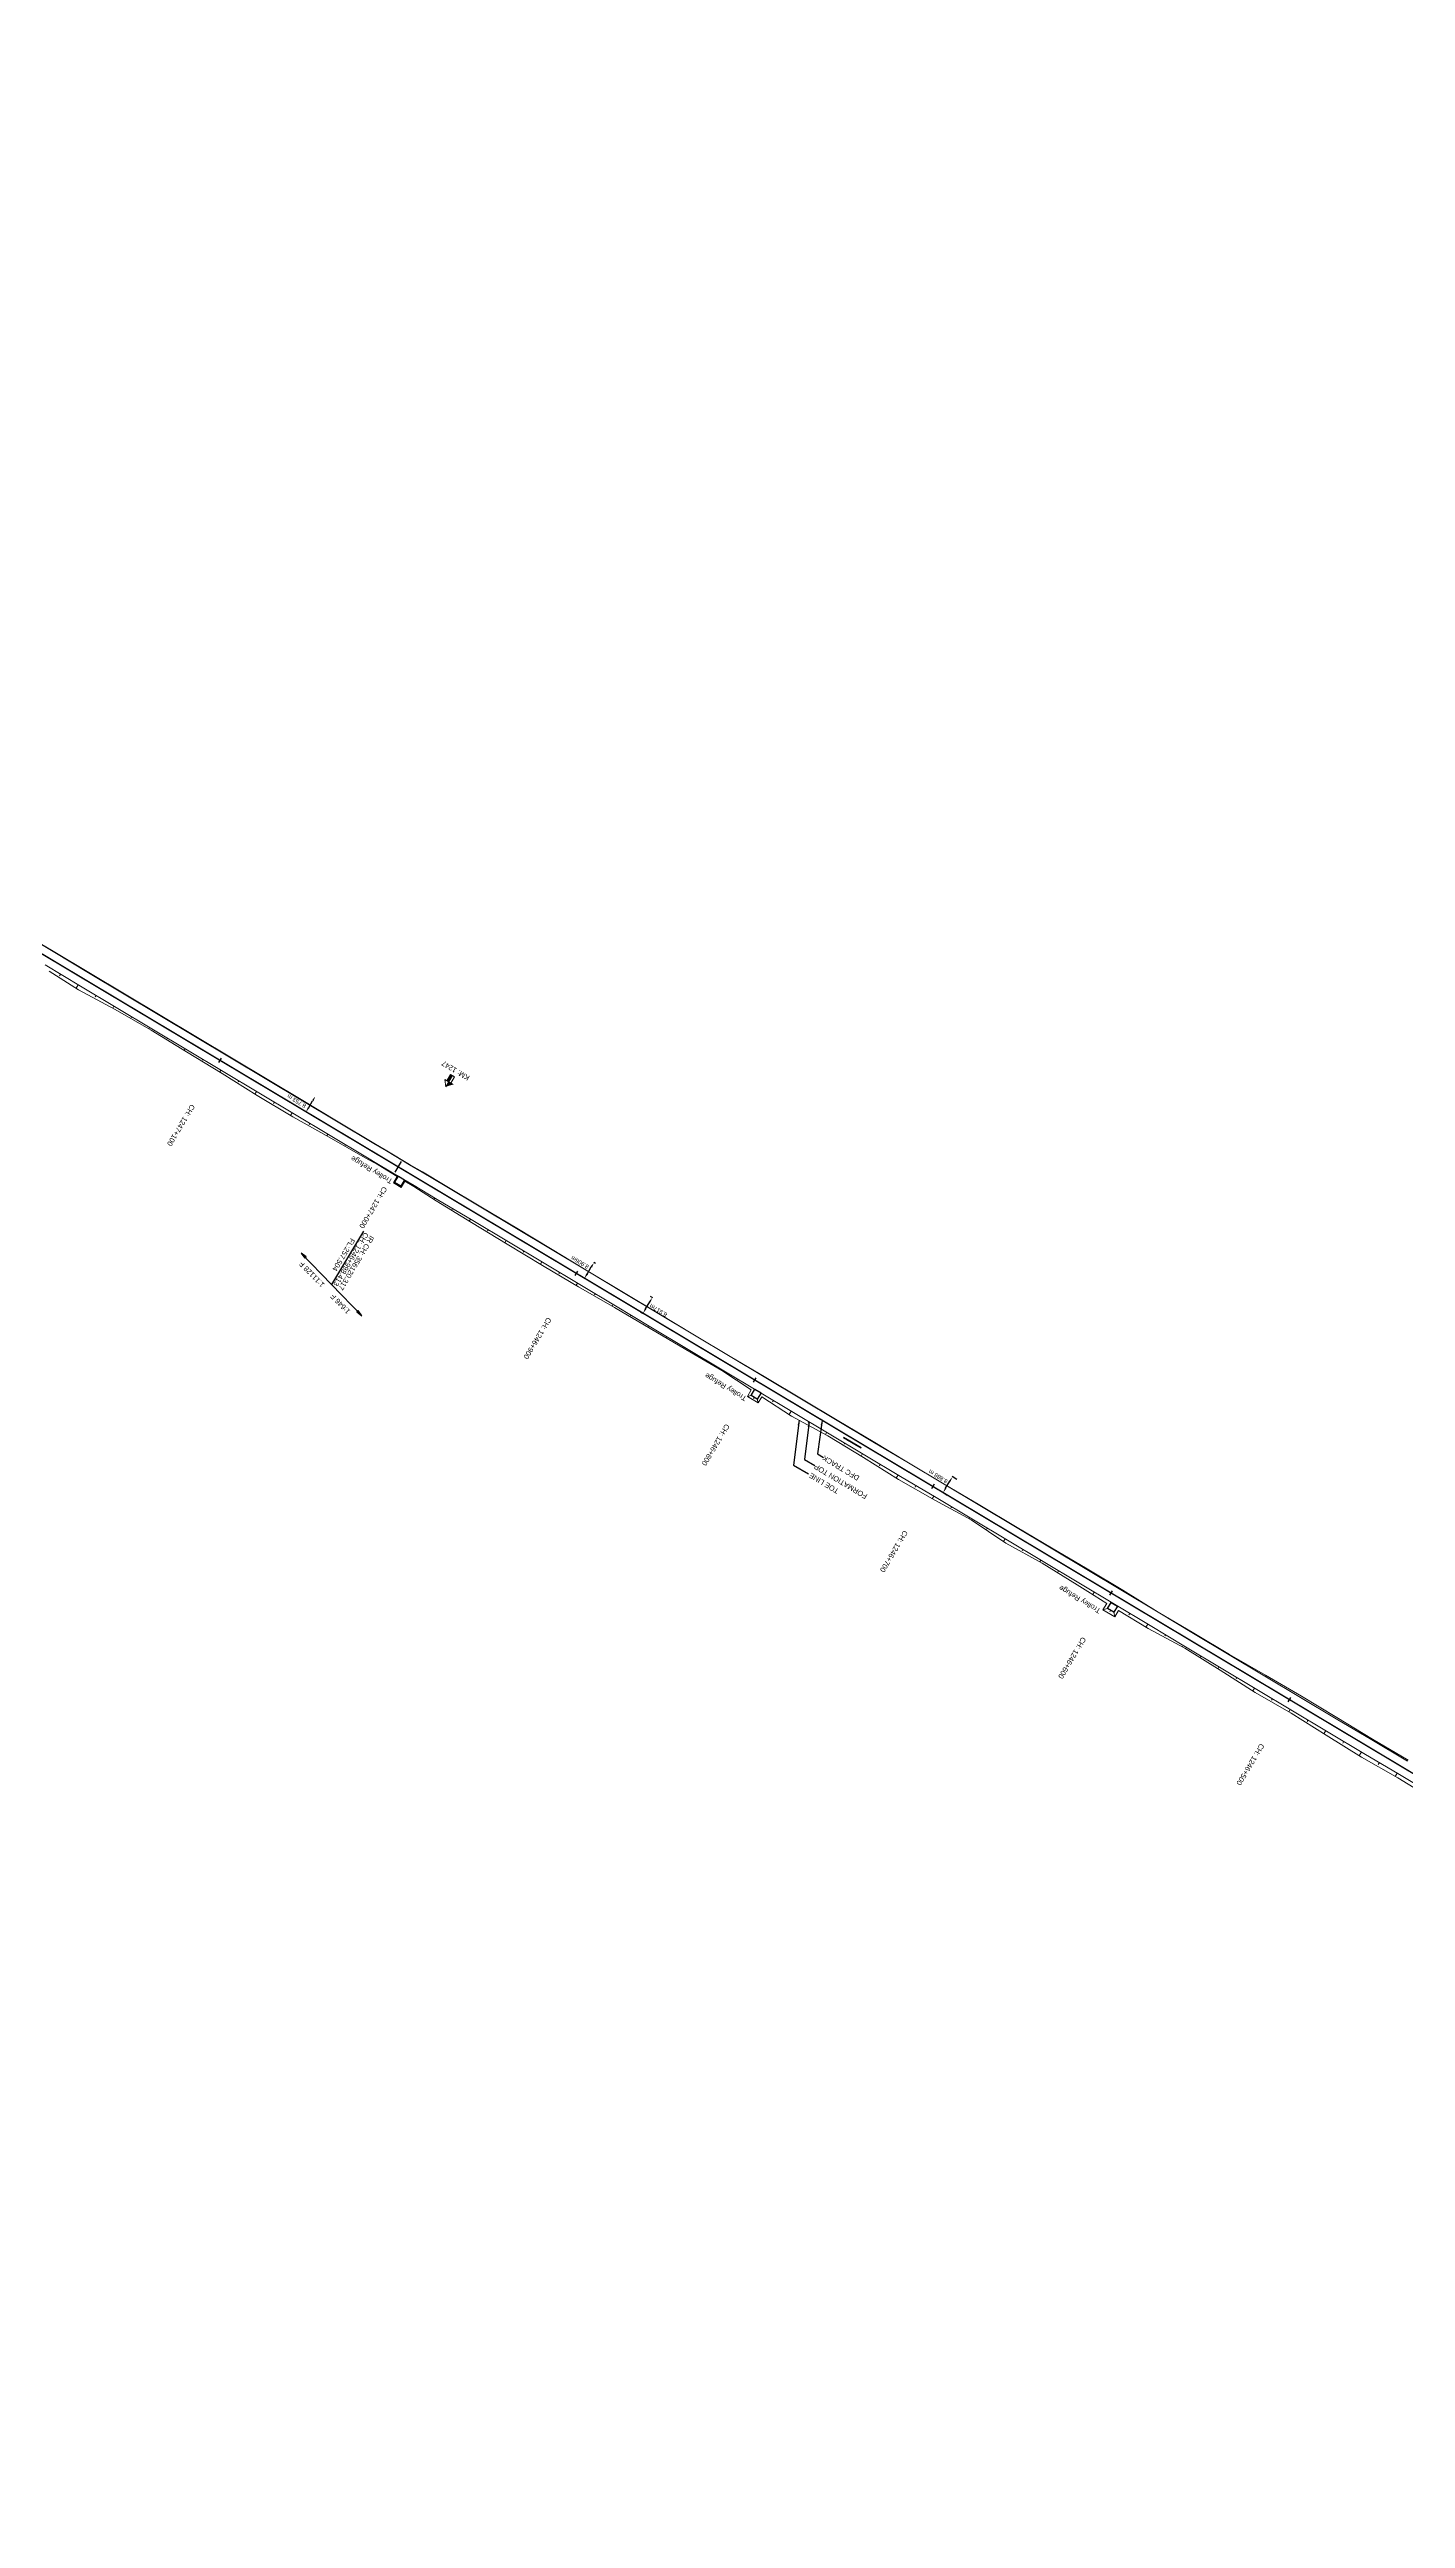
# Model space of a CAD drawing. Header units: metres. Extents: x 593990 to 610403, y 3402023 to 3411833.
# Drawn here: x 597257 to 597910, y 3409140 to 3410329 of the extents above; entities that cross this region are included whole.
import ezdxf
from ezdxf.enums import TextEntityAlignment as Align

# ---------------------------------------------------------------- set-up
doc = ezdxf.new("R2010")
doc.units = ezdxf.units.M
doc.header["$MEASUREMENT"] = 0
doc.linetypes.add('CENTER2', pattern=[1.125, 0.75, -0.125, 0.125, -0.125])
for name, color, linetype, lineweight in [('C-ALIG-DG-LINE', 1, 'CENTER2', 70), ('C-ALIG-LABL-DG', 1, 'Continuous', 25), ('Km post', 1, 'Continuous', 13), ('PROPOSED DFCC TOE LINE', 239, 'Continuous', 0), ('PROPOSED DFCC TOE SLOPES', 239, 'Continuous', 0), ('PROPOSED DFCC TRACK', 1, 'Continuous', 0), ('PROPOSED FORMATION LINE - PLAN', 187, 'Continuous', 0), ('PROPOSED GRADES IN PLAN', 10, 'Continuous', 0)]:
    doc.layers.add(name, color=color, linetype=linetype, lineweight=lineweight)
doc.layers.add('Trolley Refuse', color=10, linetype='Continuous')
doc.styles.add('Arial', font='arial.ttf')
doc.styles.get("Standard").update_dxf_attribs({"font": 'arial.ttf'})
doc.styles.add('Style-Arial', font='arial.ttf')
doc.dimstyles.new('ISO-25', dxfattribs={"dimtxt": 2.5, "dimasz": 2.5, "dimexe": 1.25, "dimexo": 0.625, "dimtad": 1, "dimtxsty": 'Standard', "dimcen": 2.5, "dimadec": 0, "dimazin": 0, "dimtfac": 1, "dimtmove": 0, "dimatfit": 3, "dimfxl": 1, "dimarcsym": 0})
doc.dimstyles.get("Standard").update_dxf_attribs({"dimtxt": 0.18, "dimasz": 0.18, "dimexe": 0.18, "dimexo": 0.0625, "dimgap": 0.09, "dimtad": 0, "dimtih": 1, "dimtoh": 1, "dimdec": 4, "dimzin": 0, "dimdsep": 46, "dimtxsty": 'Standard', "dimcen": 0.09, "dimadec": 0, "dimazin": 0, "dimtfac": 1, "dimtdec": 4, "dimtofl": 0, "dimtmove": 0, "dimatfit": 3, "dimfxl": 1, "dimtolj": 1, "dimtzin": 0, "dimarcsym": 0})

# ---------------------------------------------------------------- blocks, each defined once
blk = doc.blocks.new('*D114')
at = {"layer": 'Defpoints', "color": 0, "transparency": 16777216}
for p in [(597692.1, 3409641.7), (597694.3, 3409640.4), (597689.7, 3409632.8)]:
    blk.add_point(p, dxfattribs=at)
at = {"layer": 'PROPOSED DFCC TRACK', "color": 0, "lineweight": -2, "transparency": 16777216}
for p, q in [((597688.8, 3409636.2), (597690.8, 3409639.6)), ((597694.2, 3409640.5), (597692, 3409641.8)), ((597689.6, 3409632.8), (597687.5, 3409634.1))]:
    blk.add_line(p, q, dxfattribs=at)
at = {"layer": 'PROPOSED DFCC TRACK', "color": 0, "transparency": 16777216}
for points in [[(597690.5, 3409639.8), (597691.2, 3409639.4), (597692.1, 3409641.7)], [(597688.5, 3409636.4), (597689.2, 3409636), (597687.6, 3409634.1)]]:
    blk.add_solid(points, dxfattribs=at)
at = {"layer": 'PROPOSED DFCC TRACK', "color": 0, "lineweight": 0, "transparency": 16777216, "insert": (597685.2, 3409641.9), "char_height": 2, "attachment_point": 5, "rotation": 149, "style": 'Style-Arial'}
blk.add_mtext('\\A1;\\A1;8.888 m', dxfattribs=at)
blk = doc.blocks.new('TerminatorOpen_0.5')
at = {"color": 0, "linetype": 'ByBlock', "lineweight": -2}
for q in [(-1, 0.25), (-1, 0), (-1, -0.25)]:
    blk.add_line((0, 0), q, dxfattribs=at)
blk = doc.blocks.new('*D115')
at = {"layer": 'Defpoints', "color": 0, "transparency": 16777216}
for p in [(597380.8, 3409817.5), (597385.3, 3409825), (597385.3, 3409825)]:
    blk.add_point(p, dxfattribs=at)
at = {"layer": 'PROPOSED DFCC TRACK', "color": 0, "lineweight": -2, "transparency": 16777216}
blk.add_line((597382.1, 3409819.6), (597384, 3409822.8), dxfattribs=at)
at = {"layer": 'PROPOSED DFCC TRACK', "color": 0, "transparency": 16777216}
for points in [[(597381.7, 3409819.8), (597382.5, 3409819.4), (597380.8, 3409817.5)], [(597383.7, 3409823.1), (597384.4, 3409822.6), (597385.3, 3409825)]]:
    blk.add_solid(points, dxfattribs=at)
at = {"layer": 'PROPOSED DFCC TRACK', "color": 0, "lineweight": 0, "transparency": 16777216, "insert": (597376.3, 3409822.7), "char_height": 2, "attachment_point": 5, "rotation": 149, "style": 'Style-Arial'}
blk.add_mtext('\\A1;\\A1;8.753 m', dxfattribs=at)
blk = doc.blocks.new('*D145')
at = {"layer": 'Defpoints', "color": 0, "transparency": 16777216}
for p in [(597541.8, 3409721.2), (597546.4, 3409728.9), (597547.6, 3409728.1)]:
    blk.add_point(p, dxfattribs=at)
at = {"layer": 'PROPOSED DFCC TRACK', "color": 0, "lineweight": -2, "transparency": 16777216}
for p, q in [((597541.9, 3409721.1), (597543.2, 3409720.4)), ((597544.3, 3409722.6), (597546.3, 3409726)), ((597546.5, 3409728.8), (597547.7, 3409728.1))]:
    blk.add_line(p, q, dxfattribs=at)
at = {"layer": 'PROPOSED DFCC TRACK', "color": 0, "transparency": 16777216}
for points in [[(597544, 3409722.8), (597544.7, 3409722.4), (597543.1, 3409720.5)], [(597546, 3409726.2), (597546.7, 3409725.8), (597547.6, 3409728.1)]]:
    blk.add_solid(points, dxfattribs=at)
at = {"layer": 'PROPOSED DFCC TRACK', "color": 0, "lineweight": 0, "transparency": 16777216, "insert": (597550.5, 3409721.9), "char_height": 2, "attachment_point": 5, "rotation": 149, "style": 'Style-Arial'}
blk.add_mtext('\\A1;8.917m', dxfattribs=at)
blk = doc.blocks.new('*D122')
at = {"layer": 'Defpoints', "color": 0, "transparency": 16777216}
for p in [(597519.5, 3409744.9), (597520.3, 3409744.4), (597515.8, 3409736.8)]:
    blk.add_point(p, dxfattribs=at)
at = {"layer": 'PROPOSED DFCC TRACK', "color": 0, "lineweight": -2, "transparency": 16777216}
for p, q in [((597520.2, 3409744.5), (597519.4, 3409745)), ((597515.7, 3409736.9), (597514.8, 3409737.4)), ((597516.2, 3409739.4), (597518.2, 3409742.8))]:
    blk.add_line(p, q, dxfattribs=at)
at = {"layer": 'PROPOSED DFCC TRACK', "color": 0, "transparency": 16777216}
for points in [[(597517.8, 3409743), (597518.6, 3409742.6), (597519.5, 3409744.9)], [(597515.8, 3409739.7), (597516.6, 3409739.2), (597514.9, 3409737.3)]]:
    blk.add_solid(points, dxfattribs=at)
at = {"layer": 'PROPOSED DFCC TRACK', "color": 0, "lineweight": 0, "transparency": 16777216, "insert": (597512.7, 3409745), "char_height": 2, "attachment_point": 5, "rotation": 149, "style": 'Style-Arial'}
blk.add_mtext('\\A1;8.906m', dxfattribs=at)
blk = doc.blocks.new('Direction')
h = blk.add_hatch(color=256)
h.dxf.hatch_style = 1
h.paths.add_polyline_path([(-5.54, 0), (-4.75, -0.13), (-4.75, 0.13)])
blk.add_lwpolyline([(-5.54, 0), (-4.75, -0.13), (-4.75, 0.13)], close=True)
blk.add_lwpolyline([(0, 0), (-5.54, 0)])
blk = doc.blocks.new('Tick Hor')
blk.add_lwpolyline([(-0.5, 0), (0.5, 0)])
blk = doc.blocks.new('KM Post')
at = {"layer": 'Km post', "lineweight": 13}
h = blk.add_hatch(color=256, dxfattribs=at)
h.paths.add_polyline_path([(0, -8.9), (1.6, -8.9), (1.6, -3.8), (0, -3.8)])
h.paths.add_polyline_path([(0, -3.8), (0, 0), (-3.4, -3.8)])
for p, q in [((0, -8.9), (0, 0)), ((3.1, -3.8), (0, 0)), ((3.1, -3.8), (-3.4, -3.8))]:
    blk.add_line(p, q, dxfattribs=at)
blk.add_lwpolyline([(1.6, -3.8), (1.6, -8.9), (-1.6, -8.9), (-1.6, -3.8)], dxfattribs=at)

msp = doc.modelspace()

# ---------------------------------------------------------------- linework, layer by layer
at = {"layer": 'C-ALIG-DG-LINE', "color": 1, "linetype": 'Continuous', "lineweight": 30, "flags": 128}
msp.add_lwpolyline([(598514.0624, 3409139.9501), (594206.4244, 3411715.3078)], dxfattribs=at)
at = {"layer": 'C-ALIG-LABL-DG', "color": 1, "linetype": 'Continuous', "lineweight": 25}
msp.add_line((597425.1005, 3409790.9952), (597423.8177, 3409788.8494), dxfattribs=at)
at = {"layer": 'PROPOSED DFCC TOE LINE', "lineweight": 0, "flags": 128}
for points in [[(597241.8412, 3409905.0381), (597259.043, 3409894.8351), (597276.2557, 3409884.6503), (597293.4153, 3409874.3765), (597310.5765, 3409864.1055), (597327.7342, 3409853.8287), (597344.8876, 3409843.5446), (597362.0473, 3409833.2712), (597379.2048, 3409822.994), (597396.3595, 3409812.712), (597413.5259, 3409802.4498), (597419.6674, 3409798.77), (597430.6942, 3409792.1907), (597436.8522, 3409788.5384), (597447.8787, 3409781.9587), (597465.0641, 3409771.7281), (597482.2492, 3409761.4972), (597499.364, 3409751.1485), (597516.4643, 3409740.7756), (597533.6484, 3409730.5429), (597550.7953, 3409720.248), (597567.9649, 3409709.9911), (597585.1292, 3409699.7253), (597602.3079, 3409689.4835), (597619.4714, 3409679.2164), (597636.6625, 3409668.9955), (597653.8613, 3409658.7874), (597671.0019, 3409648.4819), (597688.1756, 3409638.2319), (597705.3555, 3409627.9921), (597722.5398, 3409617.7597), (597739.7398, 3409607.5536), (597756.9941, 3409597.4384), (597774.1543, 3409587.1657), (597791.1383, 3409576.5984), (597808.3105, 3409566.3458), (597825.5394, 3409556.1879), (597842.8514, 3409546.1692), (597860.1408, 3409536.1127), (597877.2651, 3409525.78), (597894.3755, 3409515.4241), (597911.6139, 3409505.2821)], [(597923.5658, 3409486.298), (597906.5255, 3409496.7711), (597889.1569, 3409506.6953), (597872.1426, 3409517.2119), (597855.2232, 3409527.8873), (597837.8852, 3409537.8625), (597820.9637, 3409548.5344), (597804.0213, 3409559.1714), (597786.3702, 3409568.6231), (597772.1303, 3409577.272), (597770.3463, 3409574.2879), (597764.6133, 3409577.7154), (597766.437, 3409580.7659), (597757.3309, 3409586.4122), (597752.1247, 3409589.6404), (597735.2761, 3409600.0875), (597717.8022, 3409609.8355), (597701.1444, 3409620.9485), (597683.5661, 3409630.5217), (597666.1572, 3409640.3785), (597649.239, 3409651.0559), (597632.1394, 3409661.43), (597614.5604, 3409671.0022), (597600.3183, 3409680.24), (597598.5751, 3409677.3315), (597593.3649, 3409680.4541), (597595.2346, 3409683.5737), (597581.0821, 3409692.956), (597563.784, 3409702.998), (597546.5445, 3409713.1381), (597529.3209, 3409723.3046), (597511.9896, 3409733.2911), (597499.853, 3409740.4821), (597494.6768, 3409743.5501), (597477.6528, 3409753.809), (597460.5765, 3409764.222), (597443.5143, 3409774.6586), (597432.6665, 3409781.5374), (597428.4198, 3409784.1086), (597426.6301, 3409781.115), (597422.8619, 3409783.3679), (597424.6682, 3409786.3893), (597415.5815, 3409791.9357), (597409.2836, 3409795.354), (597391.9516, 3409805.3392), (597374.4919, 3409815.111), (597357.3352, 3409825.3894), (597340.3886, 3409836.0195), (597323.3258, 3409846.4551), (597306.2563, 3409856.8794), (597288.8692, 3409866.7725), (597271.2782, 3409876.3247), (597257.0662, 3409885.3175)]]:
    msp.add_lwpolyline(points, dxfattribs=at)
at = {"layer": 'PROPOSED DFCC TOE SLOPES', "flags": 128}
for points in [[(597257.8275, 3409895.3698), (597257.9097, 3409895.5074)], [(597266.4629, 3409890.326), (597266.5154, 3409890.4137)], [(597262.5619, 3409883.8011), (597262.1366, 3409883.0897)], [(597271.1449, 3409878.6696), (597270.1644, 3409877.0295)], [(597274.9935, 3409885.1069), (597275.1217, 3409885.3213)], [(597283.6408, 3409880.0829), (597283.705, 3409880.1903)], [(597292.1596, 3409874.844), (597292.2847, 3409875.0534)], [(597279.728, 3409873.5382), (597279.3214, 3409872.8581)], [(597288.311, 3409868.4068), (597287.7102, 3409867.4019)], [(597296.894, 3409863.2753), (597296.6556, 3409862.8766)], [(597300.8039, 3409869.8152), (597300.8652, 3409869.9177)], [(597309.3256, 3409864.5812), (597309.4458, 3409864.7822)], [(597305.4771, 3409858.1439), (597305.1108, 3409857.5312)], [(597314.0601, 3409853.0125), (597313.8633, 3409852.6833)], [(597317.9668, 3409859.547), (597318.0249, 3409859.6442)], [(597326.4917, 3409854.3183), (597326.6038, 3409854.5058)], [(597322.6431, 3409847.881), (597322.2012, 3409847.1419)], [(597331.2261, 3409842.7496), (597330.9796, 3409842.3372)], [(597335.1277, 3409849.2755), (597335.1807, 3409849.3642)], [(597343.6577, 3409844.0554), (597343.7574, 3409844.2222)], [(597339.8092, 3409837.6182), (597339.2644, 3409836.707)], [(597348.3922, 3409832.4867), (597348.0688, 3409831.9458)], [(597352.2888, 3409839.0044), (597352.3369, 3409839.0847)], [(597360.8238, 3409833.7926), (597360.9168, 3409833.948)], [(597369.4512, 3409828.7354), (597369.4957, 3409828.8097)], [(597356.9752, 3409827.3553), (597356.2186, 3409826.0898)], [(597365.5583, 3409822.2238), (597365.1707, 3409821.5756)], [(597374.1413, 3409817.0924), (597373.3615, 3409815.7882)], [(597377.9899, 3409823.5297), (597378.0744, 3409823.6711)], [(597386.6124, 3409818.4643), (597386.6519, 3409818.5304)], [(597382.7243, 3409811.961), (597382.3979, 3409811.415)], [(597391.3073, 3409806.8295), (597390.8013, 3409805.983)], [(597395.1559, 3409813.2668), (597395.2292, 3409813.3895)], [(597403.7753, 3409808.1962), (597403.8117, 3409808.2571)], [(597399.8904, 3409801.6981), (597399.683, 3409801.3513)], [(597408.4734, 3409796.5667), (597408.1417, 3409796.0119)], [(597412.322, 3409803.0039), (597412.3949, 3409803.1259)], [(597420.9401, 3409797.9311), (597420.9751, 3409797.9898)], [(597429.488, 3409792.7411), (597429.5627, 3409792.8659)], [(597417.0564, 3409791.4352), (597416.9689, 3409791.2888)], [(597423.4724, 3409783.5216), (597422.8619, 3409783.3679)], [(597426.4764, 3409781.7256), (597426.6301, 3409781.115)], [(597434.2225, 3409781.1724), (597434.0877, 3409780.947)], [(597438.1154, 3409787.6839), (597438.1598, 3409787.7581)], [(597446.6541, 3409782.4782), (597446.7472, 3409782.6339)], [(597442.8055, 3409776.0409), (597442.4011, 3409775.3645)], [(597451.3885, 3409770.9095), (597451.1549, 3409770.5187)], [(597455.2881, 3409777.4321), (597455.3391, 3409777.5174)], [(597463.8201, 3409772.2153), (597463.9318, 3409772.4021)], [(597459.9716, 3409765.7781), (597459.4523, 3409764.9096)], [(597468.5546, 3409760.6466), (597468.2721, 3409760.1741)], [(597472.4638, 3409767.1853), (597472.5244, 3409767.2867)], [(597480.9862, 3409761.9525), (597481.117, 3409762.1713)], [(597489.6241, 3409756.9128), (597489.679, 3409757.0047)], [(597477.1376, 3409755.5152), (597476.5277, 3409754.495)], [(597485.7206, 3409750.3837), (597485.405, 3409749.8557)], [(597494.3037, 3409745.2523), (597493.6544, 3409744.1663)], [(597498.1523, 3409751.6896), (597498.2364, 3409751.8303)], [(597506.7614, 3409746.6018), (597506.7875, 3409746.6455)], [(597502.8867, 3409740.1209), (597502.5697, 3409739.5906)], [(597511.4697, 3409734.9894), (597510.856, 3409733.9628)], [(597515.3183, 3409741.4267), (597515.3376, 3409741.459)], [(597523.9127, 3409736.3144), (597523.9242, 3409736.3334)], [(597520.0528, 3409729.858), (597519.7831, 3409729.4069)], [(597528.6358, 3409724.7266), (597528.179, 3409723.9626)], [(597532.4844, 3409731.1638), (597532.5162, 3409731.2171)], [(597541.0798, 3409726.0531), (597541.0921, 3409726.0738)], [(597549.6504, 3409720.901), (597549.6656, 3409720.9263)], [(597537.2188, 3409719.5951), (597537.0084, 3409719.2431)], [(597545.8018, 3409714.4637), (597545.4098, 3409713.8079)], [(597554.3849, 3409709.3323), (597554.2067, 3409709.0342)], [(597558.2412, 3409715.7824), (597558.2489, 3409715.7953)], [(597566.8165, 3409710.6381), (597566.8337, 3409710.6669)], [(597562.9679, 3409704.2008), (597562.6482, 3409703.666)], [(597571.5509, 3409699.0694), (597571.4221, 3409698.854)], [(597575.4078, 3409705.5206), (597575.4162, 3409705.5346)], [(597583.9825, 3409700.3752), (597583.9984, 3409700.4017)], [(597580.134, 3409693.938), (597579.9424, 3409693.6176)], [(597588.717, 3409688.8065), (597588.5217, 3409688.4799)], [(597592.5761, 3409695.2615), (597592.5867, 3409695.2792)], [(597601.1486, 3409690.1124), (597601.1761, 3409690.1583)], [(597609.7452, 3409685.0037), (597609.7588, 3409685.0264)], [(597595.1306, 3409680.8965), (597593.3649, 3409680.4541)], [(597596.6317, 3409679.9968), (597596.3009, 3409679.4448)], [(597598.1327, 3409679.0972), (597598.5751, 3409677.3315)], [(597605.883, 3409678.5436), (597605.471, 3409677.8544)], [(597614.4661, 3409673.4122), (597613.4542, 3409671.7197)], [(597618.3146, 3409679.8495), (597618.3405, 3409679.8928)], [(597619.4456, 3409679.1733), (597619.4714, 3409679.2164)], [(597623.0491, 3409668.2808), (597622.6204, 3409667.5638)], [(597631.6321, 3409663.1493), (597630.9812, 3409662.0607)], [(597640.2151, 3409658.0179), (597639.8889, 3409657.4722)], [(597648.7982, 3409652.8865), (597648.1124, 3409651.7394)], [(597657.3812, 3409647.755), (597656.9823, 3409647.0879)], [(597665.9642, 3409642.6236), (597665.0425, 3409641.0819)], [(597674.5473, 3409637.4922), (597674.131, 3409636.7958)], [(597683.1303, 3409632.3607), (597682.4191, 3409631.1711)], [(597691.7133, 3409627.2293), (597691.4552, 3409626.7976)], [(597700.2963, 3409622.0979), (597699.9863, 3409621.5793)], [(597708.8794, 3409616.9664), (597708.6276, 3409616.5453)], [(597717.4624, 3409611.835), (597716.7047, 3409610.5676)], [(597726.0454, 3409606.7035), (597725.7167, 3409606.1536)], [(597734.6285, 3409601.5721), (597734.1248, 3409600.7297)], [(597743.2115, 3409596.4407), (597742.64, 3409595.4849)], [(597760.3775, 3409586.1778), (597759.6339, 3409584.9339)], [(597766.7935, 3409578.2641), (597764.6133, 3409577.7154)], [(597768.2955, 3409577.3661), (597767.8877, 3409576.6839)], [(597769.7976, 3409576.4681), (597770.3463, 3409574.2879)], [(597777.5436, 3409575.9149), (597777.1202, 3409575.2067)], [(597786.1266, 3409570.7835), (597785.244, 3409569.3072)], [(597791.1062, 3409576.5446), (597791.1383, 3409576.5984)], [(597798.5756, 3409572.1185), (597798.593, 3409572.1476)], [(597807.1413, 3409566.9579), (597807.1792, 3409567.0213)], [(597808.2722, 3409566.2817), (597808.3105, 3409566.3458)], [(597794.7096, 3409565.6521), (597794.3712, 3409565.086)], [(597803.2927, 3409560.5206), (597802.8584, 3409559.7942)], [(597811.8757, 3409555.3892), (597811.626, 3409554.9715)], [(597820.4587, 3409550.2578), (597819.8474, 3409549.2353)], [(597829.0418, 3409545.1263), (597828.6757, 3409544.514)], [(597837.6248, 3409539.9949), (597836.7703, 3409538.5656)], [(597846.2078, 3409534.8634), (597845.8098, 3409534.1978)], [(597854.7908, 3409529.732), (597854.0809, 3409528.5445)], [(597863.3739, 3409524.6006), (597862.971, 3409523.9268)], [(597871.9569, 3409519.4691), (597871.0279, 3409517.9152)], [(597880.5399, 3409514.3377), (597880.0344, 3409513.4921)], [(597889.123, 3409509.2063), (597888.036, 3409507.3881)], [(597897.706, 3409504.0748), (597897.2015, 3409503.2309)], [(597906.289, 3409498.9434), (597905.3812, 3409497.425)]]:
    msp.add_lwpolyline(points, dxfattribs=at)
at = {"layer": 'PROPOSED DFCC TRACK', "linetype": 'Continuous', "lineweight": 0, "flags": 128}
msp.add_lwpolyline([(598514.0624, 3409139.95), (594406.0424, 3411595.9645)], dxfattribs=at)
at = {"layer": 'PROPOSED FORMATION LINE - PLAN', "lineweight": 0, "flags": 128}
for points in [[(597911.2686, 3409504.7045), (597894.1025, 3409514.9674), (597876.9364, 3409525.2302), (597859.7704, 3409535.4931), (597842.6043, 3409545.756), (597825.4383, 3409556.0189), (597808.2722, 3409566.2817), (597791.1062, 3409576.5446), (597773.9401, 3409586.8075), (597756.7741, 3409597.0703), (597739.608, 3409607.3332), (597722.4419, 3409617.5961), (597705.2759, 3409627.859), (597688.1098, 3409638.1218), (597670.9438, 3409648.3847), (597653.7777, 3409658.6476), (597636.6117, 3409668.9105), (597619.4456, 3409679.1733), (597602.2796, 3409689.4362), (597585.1135, 3409699.6991), (597567.9474, 3409709.9619), (597550.7814, 3409720.2248), (597533.6153, 3409730.4877), (597516.4493, 3409740.7506), (597499.2832, 3409751.0134), (597482.1172, 3409761.2763), (597464.9511, 3409771.5392), (597447.7851, 3409781.802), (597436.7641, 3409788.391), (597430.619, 3409792.0649), (597419.598, 3409798.6539), (597413.4529, 3409802.3278), (597396.2869, 3409812.5907), (597379.1208, 3409822.8535), (597361.9548, 3409833.1164), (597344.7887, 3409843.3793), (597327.6227, 3409853.6421), (597310.4566, 3409863.905), (597293.2906, 3409874.1679), (597276.1245, 3409884.4308), (597258.9584, 3409894.6936), (597241.7924, 3409904.9565)], [(597924.586, 3409488.0044), (597907.42, 3409498.2672), (597890.2539, 3409508.5301), (597873.0879, 3409518.793), (597855.9218, 3409529.0558), (597838.7558, 3409539.3187), (597821.5897, 3409549.5816), (597804.4236, 3409559.8445), (597787.2576, 3409570.1073), (597770.0915, 3409580.3702), (597752.9255, 3409590.6331), (597735.7594, 3409600.8959), (597718.5934, 3409611.1588), (597701.4273, 3409621.4217), (597684.2613, 3409631.6846), (597667.0952, 3409641.9474), (597649.9291, 3409652.2103), (597632.7631, 3409662.4732), (597615.597, 3409672.7361), (597598.431, 3409682.9989), (597581.2649, 3409693.2618), (597564.0989, 3409703.5247), (597546.9328, 3409713.7875), (597529.7668, 3409724.0504), (597512.6007, 3409734.3133), (597495.4346, 3409744.5762), (597478.2686, 3409754.839), (597461.1025, 3409765.1019), (597443.9365, 3409775.3648), (597432.9155, 3409781.9538), (597426.7704, 3409785.6276), (597415.7494, 3409792.2166), (597409.6044, 3409795.8905), (597392.4383, 3409806.1534), (597375.2723, 3409816.4163), (597358.1062, 3409826.6791), (597340.9401, 3409836.942), (597323.7741, 3409847.2049), (597306.608, 3409857.4677), (597289.442, 3409867.7306), (597272.2759, 3409877.9935), (597255.1099, 3409888.2564)]]:
    msp.add_lwpolyline(points, dxfattribs=at)
at = {"layer": 'Trolley Refuse'}
for points in [[(597425.2684, 3409786.5256), (597428.2725, 3409784.7296), (597426.4764, 3409781.7256), (597423.4724, 3409783.5216)], [(597596.9299, 3409683.8986), (597599.932, 3409682.0993), (597598.1327, 3409679.0972), (597595.1306, 3409680.8965)], [(597768.5895, 3409581.2682), (597771.5936, 3409579.4722), (597769.7976, 3409576.4681), (597766.7935, 3409578.2641)]]:
    msp.add_lwpolyline(points, close=True, dxfattribs=at)

# ---------------------------------------------------------------- block references
at = {"layer": 'C-ALIG-LABL-DG', "color": 1, "linetype": 'Continuous', "lineweight": 25}
for name, p, xscale, yscale, zscale, rotation in [('Tick Hor', (597339.2703, 3409842.3095), 2.500000000000004, 2.500000000000004, 2.500000000000004, 239.1265517613744), ('Tick Hor', (597425.1005, 3409790.9952), 6.00000000000001, 6.00000000000001, 6.00000000000001, 239.1265517613744), ('Direction', (597393.1083, 3409734.3912), 3.789791541545087, 3.789791541545087, 3.789791541545087, 134.1265517613084), ('Tick Hor', (597510.9308, 3409739.6808), 2.500000000000004, 2.500000000000004, 2.500000000000004, 239.1265517613744), ('Tick Hor', (597596.7611, 3409688.3665), 2.500000000000004, 2.500000000000004, 2.500000000000004, 239.1265517613744), ('Tick Hor', (597682.5914, 3409637.0521), 2.500000000000004, 2.500000000000004, 2.500000000000004, 239.1265517613744), ('Tick Hor', (597768.4216, 3409585.7378), 2.500000000000004, 2.500000000000004, 2.500000000000004, 239.1265517613744), ('Tick Hor', (597854.2519, 3409534.4234), 2.500000000000004, 2.500000000000004, 2.500000000000004, 239.1265517613744)]:
    msp.add_blockref(name, p, dxfattribs=dict(at, xscale=xscale, yscale=yscale, zscale=zscale, rotation=rotation))

# ---------------------------------------------------------------- texts
at = {"layer": 'C-ALIG-LABL-DG', "color": 1, "style": 'Arial'}
msp.add_text('CH: 1247+000', height=2.5, rotation=239.1265518, dxfattribs=at).set_placement((597417.9002, 3409781.7463))
at = {"layer": 'PROPOSED DFCC TOE LINE', "lineweight": 0}
msp.add_text('TOE LINE', height=2.5, rotation=149, dxfattribs=at).set_placement((597624.04, 3409643.7683, 306.8582), align=Align.RIGHT)
at = {"layer": 'PROPOSED DFCC TRACK', "color": 10, "linetype": 'Continuous', "lineweight": -3, "ltscale": 5}
msp.add_text('DFC TRACK', height=2.5, rotation=149, dxfattribs=at).set_placement((597630.438, 3409652.1757), align=Align.RIGHT)
at = {"layer": 'PROPOSED FORMATION LINE - PLAN', "lineweight": 0}
msp.add_text('FORMATION TOP', height=2.5, rotation=149, dxfattribs=at).set_placement((597626.4418, 3409648.0085, 306.8582), align=Align.RIGHT)
at = {"layer": 'PROPOSED GRADES IN PLAN', "color": 7, "style": 'Style-Arial'}
msp.add_text('IR CH: 356120.317', height=2.5, rotation=239.0812778, dxfattribs=at).set_placement((597411.6693, 3409758.2118))
at = {"layer": 'Trolley Refuse'}
for p in [(597422.7752, 3409784.7681), (597593.291, 3409680.2045), (597763.7763, 3409577.9)]:
    msp.add_text('Trolley Refuge', height=2.5, rotation=149.1766896, dxfattribs=at).set_placement(p)

# ---------------------------------------------------------------- dimensions: what is measured, and where the dimension line sits
at = {"layer": 'PROPOSED DFCC TRACK', "color": 10, "lineweight": 0}
for base, p1, p2, angle, picture, middle in [((597385.3163, 3409824.9782), (597380.8056, 3409817.4772), (597385.3163, 3409824.9782), 58.9793567, '*D115', (597376.2925, 3409822.6632)), ((597692.1268, 3409641.7093), (597689.7478, 3409632.7734), (597694.3158, 3409640.3978), 59.0729016, '*D114', (597685.2457, 3409641.9295))]:
    dim = msp.add_linear_dim(base=base, p1=p1, p2=p2, angle=angle, text='\\A1;<> m', dimstyle='Standard', override={"dimtxt": 2, "dimasz": 2.5, "dimexe": 0.125, "dimexo": 0.125, "dimgap": 0.125, "dimtad": 1, "dimtih": 0, "dimtoh": 0, "dimdec": 3, "dimzin": 11, "dimtxsty": 'Style-Arial', "dimsah": 1, "dimadec": 4, "dimazin": 3, "dimtmove": 2, "dimatfit": 1, "dimldrblk": 'TerminatorOpen_0.5', "dimfrac": 2, "dimtzin": 11}, dxfattribs=at)
    dim.commit()
    dim.dimension.update_dxf_attribs({"geometry": picture, "text_midpoint": middle, "dimtype": 129, "text_rotation": 149})
for base, p1, p2, angle, picture, middle in [((597519.485, 3409744.9411), (597515.7627, 3409736.792), (597520.3218, 3409744.4425), 59.2083121, '*D122', (597512.6668, 3409744.9562)), ((597547.6296, 3409728.1302), (597541.8334, 3409721.2054), (597546.4073, 3409728.8605), 59.1417231, '*D145', (597550.4658, 3409721.9293))]:
    dim = msp.add_linear_dim(base=base, p1=p1, p2=p2, angle=angle, dimstyle='Standard', override={"dimtxt": 2, "dimasz": 2.5, "dimexe": 0.125, "dimexo": 0.125, "dimgap": 0.125, "dimtad": 1, "dimtih": 0, "dimtoh": 0, "dimdec": 3, "dimzin": 11, "dimpost": 'm', "dimtxsty": 'Style-Arial', "dimsah": 1, "dimadec": 4, "dimazin": 3, "dimtmove": 2, "dimatfit": 1, "dimldrblk": 'TerminatorOpen_0.5', "dimfrac": 2, "dimtzin": 11}, dxfattribs=at)
    dim.commit()
    dim.dimension.update_dxf_attribs({"geometry": picture, "text_midpoint": middle, "dimtype": 129, "text_rotation": 149})

# ---------------------------------------------------------------- leaders
at = {"layer": 'PROPOSED DFCC TOE LINE', "lineweight": 0}
msp.add_leader([(597618.2413, 3409668.9979), (597615.6265, 3409647.3837), (597622.7945, 3409643.1316)], dimstyle='ISO-25', override={"dimtxt": 3, "dimasz": 2.5, "dimgap": 0.625, "dimtad": 0, "dimdec": 3, "dimzin": 2, "dimtdec": 3}, dxfattribs=at)
at = {"layer": 'PROPOSED DFCC TRACK', "color": 10, "linetype": 'Continuous', "lineweight": -3, "ltscale": 5}
msp.add_leader([(597629.3191, 3409668.9013, 130.919), (597627.0448, 3409652.7417, 130.919), (597630.0039, 3409650.9592, 130.919)], dimstyle='ISO-25', override={"dimtxt": 3, "dimasz": 2.5, "dimgap": 0.625, "dimtad": 0, "dimdec": 3, "dimzin": 2, "dimtdec": 3}, dxfattribs=at)
at = {"layer": 'PROPOSED DFCC TRACK', "linetype": 'Continuous', "lineweight": 0}
for points in [[(597639.5924, 3409660.7031, -613.7163), (597648.1882, 3409655.6413, -613.7163)], [(597648.1882, 3409655.6413, -613.7163), (597639.5924, 3409660.7031, -613.7163)]]:
    msp.add_leader(points, dimstyle='ISO-25', override={"dimtxt": 3, "dimasz": 3, "dimtad": 0, "dimdec": 3, "dimzin": 2, "dimtdec": 3}, dxfattribs=at)
at = {"layer": 'PROPOSED FORMATION LINE - PLAN', "lineweight": 0}
msp.add_leader([(597623.079, 3409668.2629), (597620.8236, 3409650.0482), (597625.7874, 3409647.1531)], dimstyle='ISO-25', override={"dimtxt": 3, "dimasz": 2.5, "dimgap": 0.625, "dimtad": 0, "dimdec": 3, "dimzin": 2, "dimtdec": 3}, dxfattribs=at)

# ---------------------------------------------------------------- next in the draw order: texts
at = {"layer": 'C-ALIG-LABL-DG', "color": 1, "linetype": 'Continuous', "lineweight": 25, "char_height": 2.5, "style": 'Arial', "bg_fill": 3, "box_fill_scale": 1.04, "bg_fill_color": 256, "bg_fill_true_color": 13158600, "bg_fill_transparency": 0}
for s, insert, width, attachment_point, rotation in [('KM: 1247', (597458.5903, 3409832.4351), 14.679792, 1, 149.1265518), ('CH: 1247+100', (597326.3903, 3409820.7661), 22.502814, 4, 239.1265518), ('1:11128 F', (597389.9665, 3409734.4704), 15.339461, 7, 134.1265518), ('CH: 1246+900', (597498.0509, 3409718.1374), 22.502814, 4, 239.1265518), ('CH: 1246+800', (597583.8812, 3409666.8231), 22.502814, 4, 239.1265518), ('CH: 1246+700', (597669.7115, 3409615.5087), 22.502814, 4, 239.1265518), ('CH: 1246+600', (597755.5417, 3409564.1944), 22.502814, 4, 239.1265518), ('CH: 1246+500', (597841.372, 3409512.88), 22.502814, 4, 239.1265518)]:
    msp.add_mtext(s, dxfattribs=dict(at, insert=insert, width=width, attachment_point=attachment_point, rotation=rotation))

# ---------------------------------------------------------------- next in the draw order: block references
at = {"layer": 'C-ALIG-LABL-DG', "color": 1, "linetype": 'Continuous', "lineweight": 25, "xscale": 0.7, "yscale": 0.7, "zscale": 0.7, "rotation": 149.1265517604563}
msp.add_blockref('KM Post', (597448.192, 3409829.6188), dxfattribs=at)

# ---------------------------------------------------------------- next in the draw order: texts
at = {"layer": 'C-ALIG-LABL-DG', "color": 1, "style": 'Arial'}
msp.add_text('FL:257.504', height=2.5, rotation=239.1265518, dxfattribs=at).set_placement((597402.3798, 3409756.884))
at = {"layer": 'C-ALIG-LABL-DG', "color": 1, "linetype": 'Continuous', "lineweight": 25, "insert": (597394.1416, 3409730.1354), "char_height": 2.5, "width": 11.415894, "attachment_point": 9, "rotation": 134.1265518, "style": 'Arial', "bg_fill": 3, "box_fill_scale": 1.04, "bg_fill_color": 256, "bg_fill_true_color": 13158600, "bg_fill_transparency": 0}
msp.add_mtext('1:646 F', dxfattribs=at)

# ---------------------------------------------------------------- next in the draw order: linework, layer by layer
at = {"layer": 'C-ALIG-LABL-DG', "color": 1, "linetype": 'Continuous', "lineweight": 25}
msp.add_line((597408.4878, 3409760.1154), (597393.1083, 3409734.3912), dxfattribs=at)

# ---------------------------------------------------------------- next in the draw order: block references
at = {"layer": 'C-ALIG-LABL-DG', "color": 1, "linetype": 'Continuous', "lineweight": 25, "xscale": 3.789791541545082, "yscale": 3.789791541545082, "zscale": 3.789791541545082, "rotation": 314.1265517613083}
msp.add_blockref('Direction', (597393.1083, 3409734.3912), dxfattribs=at)

# ---------------------------------------------------------------- next in the draw order: texts
at = {"layer": 'C-ALIG-LABL-DG', "color": 1, "style": 'Arial'}
msp.add_text('CH: 1246+998.413', height=2.5, rotation=239.1265518, dxfattribs=at).set_placement((597408.9528, 3409759.7384))

doc.saveas('drawing.dxf')
